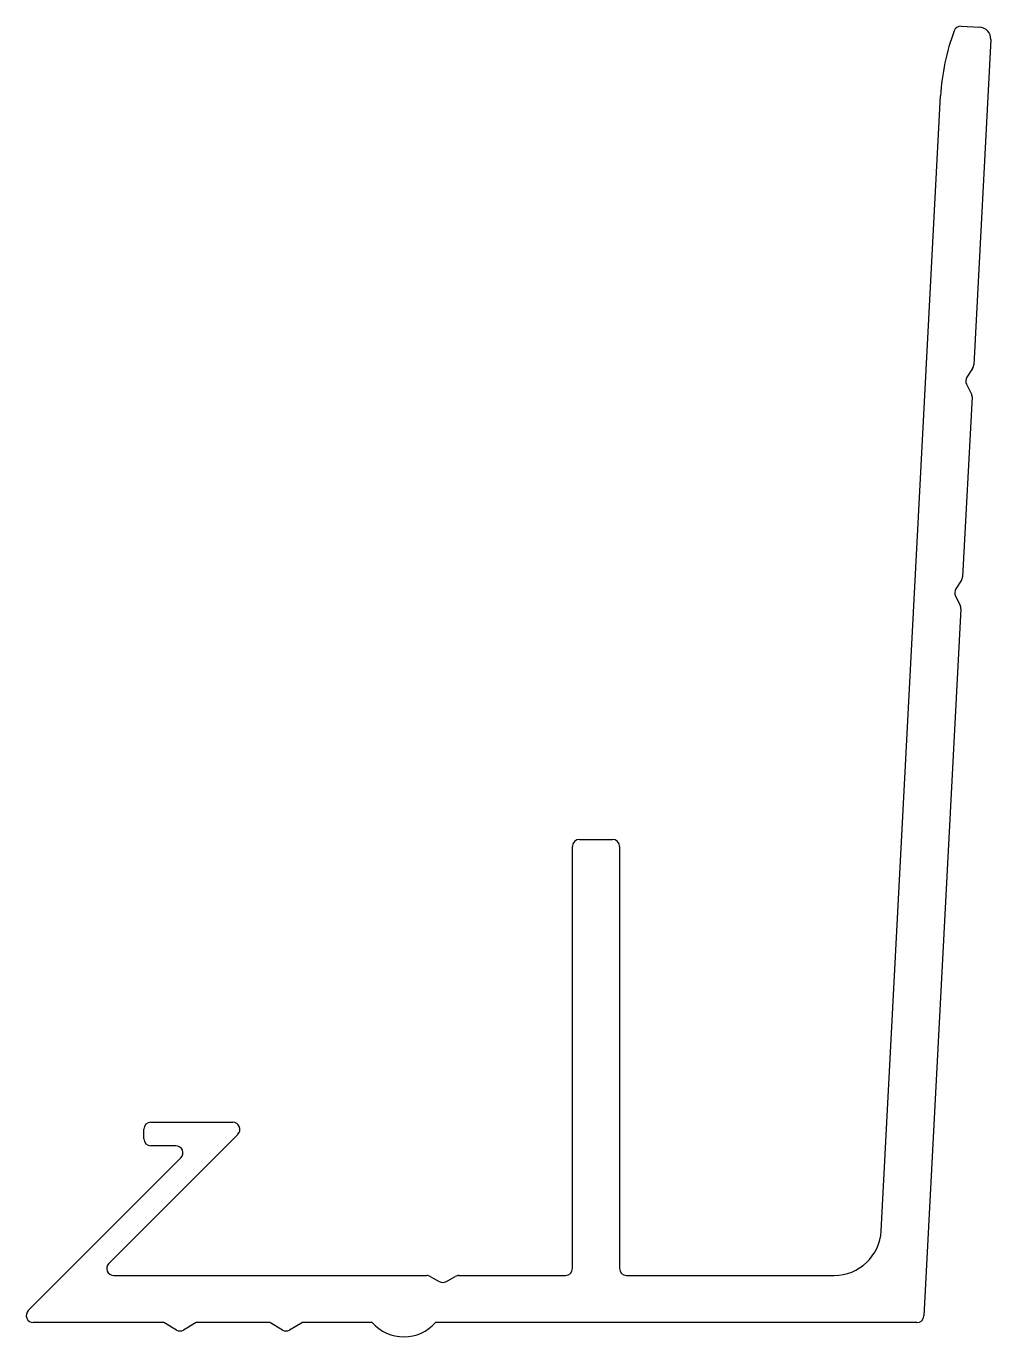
# Model space of a CAD drawing. Extents: x 2.7 to 43.6, y 2 to 57.6.
import ezdxf

# ---------------------------------------------------------------- set-up
doc = ezdxf.new("R2010")
doc.units = 0
doc.layers.get('0').update_dxf_attribs({"linetype": 'CONTINUOUS'})

msp = doc.modelspace()

# ---------------------------------------------------------------- linework, layer by layer
for p, q in [((42.336, 57.633), (43.118, 57.592)), ((43.591, 57.067), (42.867, 43.266)), ((38.94, 6.537), (41.463, 54.678)), ((42.819, 43.119), (42.58, 42.75)), ((42.564, 42.451), (42.764, 42.059)), ((42.796, 41.907), (42.396, 34.279)), ((42.348, 34.131), (42.109, 33.763)), ((42.093, 33.463), (42.293, 33.072)), ((42.325, 32.92), (40.753, 2.926)), ((25.84, 4.942), (25.84, 22.842)), ((26.14, 23.142), (27.54, 23.142)), ((27.84, 22.842), (27.84, 4.942)), ((7.953, 11.142), (11.428, 11.142)), ((11.64, 10.629), (6.165, 5.154)), ((7.653, 10.442), (7.653, 10.842)), ((9.014, 10.142), (7.953, 10.142)), ((2.75, 3.154), (9.226, 9.629)), ((6.377, 4.642), (19.66, 4.642)), ((19.81, 4.601), (20.19, 4.382)), ((20.49, 4.382), (20.871, 4.601)), ((21.021, 4.642), (25.54, 4.642)), ((28.14, 4.642), (36.942, 4.642)), ((8.496, 2.642), (2.963, 2.642)), ((9.038, 2.328), (8.496, 2.642)), ((9.881, 2.642), (9.338, 2.328)), ((12.996, 2.642), (9.881, 2.642)), ((13.538, 2.328), (12.996, 2.642)), ((14.381, 2.642), (13.838, 2.328)), ((17.347, 2.642), (14.381, 2.642)), ((40.454, 2.642), (20.03, 2.642))]:
    msp.add_line(p, q)
for centre, radius, start, end in [((50.7, 54.191), 9.25, 159.4417, 176.9836), ((42.32, 57.334), 0.3, 87, 159.4417), ((43.091, 57.093), 0.5, 357, 87), ((42.568, 43.282), 0.3, 327.0001, 357), ((42.832, 42.587), 0.3, 147.0001, 206.9999), ((42.497, 41.923), 0.3, 357, 26.9999), ((42.097, 34.294), 0.3, 326.9999, 357), ((42.361, 33.599), 0.3, 146.9999, 207.0001), ((42.026, 32.935), 0.3, 357, 27.0001), ((26.14, 22.842), 0.3, 90, 180), ((27.54, 22.842), 0.3, 0, 90), ((7.953, 10.842), 0.3, 90, 180), ((11.428, 10.842), 0.3, 315, 90), ((7.953, 10.442), 0.3, 180, 270), ((9.014, 9.842), 0.3, 315, 90), ((36.942, 6.642), 2, 270, 357), ((6.377, 4.942), 0.3, 135, 270), ((19.66, 4.342), 0.3, 59.9999, 90), ((21.021, 4.342), 0.3, 90, 120), ((25.54, 4.942), 0.3, 270, 0), ((28.14, 4.942), 0.3, 180, 270), ((20.34, 4.642), 0.3, 239.9999, 300), ((2.963, 2.942), 0.3, 135, 270), ((40.454, 2.942), 0.3, 270, 357), ((9.188, 2.588), 0.3, 240, 300), ((13.688, 2.588), 0.3, 240, 300), ((18.688, 3.842), 1.8, 221.8103, 318.1897)]:
    msp.add_arc(centre, radius, start, end)

doc.saveas('drawing.dxf')
